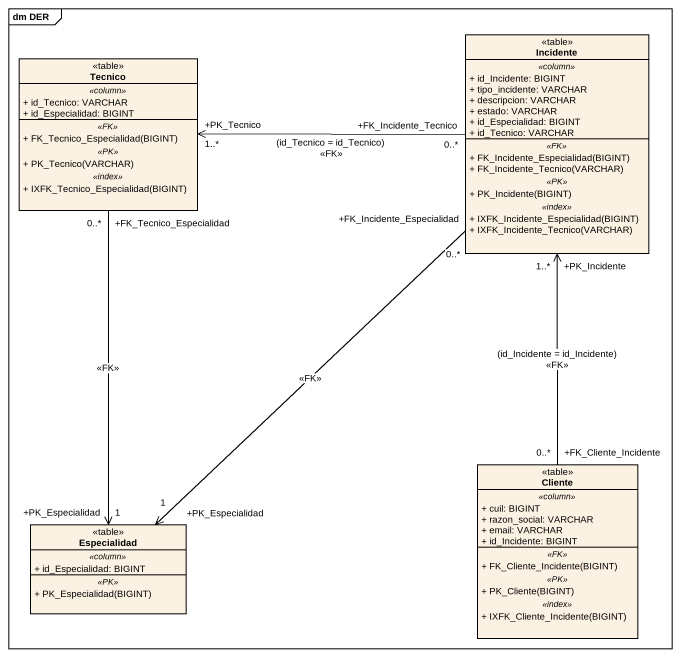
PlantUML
@startuml
mainframe dm DER
hide circle
hide empty members
skinparam classAttributeIconSize 0
class Incidente <<table>> {
  .. <<column>> ..
  + id_Incidente: BIGINT
  + tipo_incidente: VARCHAR
  + descripcion: VARCHAR
  + estado: VARCHAR
  + id_Especialidad: BIGINT
  + id_Tecnico: VARCHAR
  .. <<FK>> ..
  + FK_Incidente_Especialidad(BIGINT)
  + FK_Incidente_Tecnico(VARCHAR)
  .. <<PK>> ..
  + PK_Incidente(BIGINT)
  .. <<index>> ..
  + IXFK_Incidente_Especialidad(BIGINT)
  + IXFK_Incidente_Tecnico(VARCHAR)
}
class Tecnico <<table>> {
  .. <<column>> ..
  + id_Tecnico: VARCHAR
  + id_Especialidad: BIGINT
  .. <<FK>> ..
  + FK_Tecnico_Especialidad(BIGINT)
  .. <<PK>> ..
  + PK_Tecnico(VARCHAR)
  .. <<index>> ..
  + IXFK_Tecnico_Especialidad(BIGINT)
}
class Cliente <<table>> {
  .. <<column>> ..
  + cuil: BIGINT
  + razon_social: VARCHAR
  + email: VARCHAR
  + id_Incidente: BIGINT
  .. <<FK>> ..
  + FK_Cliente_Incidente(BIGINT)
  .. <<PK>> ..
  + PK_Cliente(BIGINT)
  .. <<index>> ..
  + IXFK_Cliente_Incidente(BIGINT)
}
class Especialidad <<table>> {
  .. <<column>> ..
  + id_Especialidad: BIGINT
  .. <<PK>> ..
  + PK_Especialidad(BIGINT)
}
Incidente "+FK_Incidente_Tecnico\n0..*" -left-> "+PK_Tecnico\n1..*" Tecnico : (id_Tecnico = id_Tecnico)\n<<FK>>
Incidente "+FK_Incidente_Especialidad\n0..*" --> "+PK_Especialidad\n1" Especialidad : <<FK>>
Tecnico "+FK_Tecnico_Especialidad\n0..*" --> "+PK_Especialidad\n1" Especialidad : <<FK>>
Cliente "+FK_Cliente_Incidente\n0..*" -up-> "+PK_Incidente\n1..*" Incidente : (id_Incidente = id_Incidente)\n<<FK>>
@enduml
